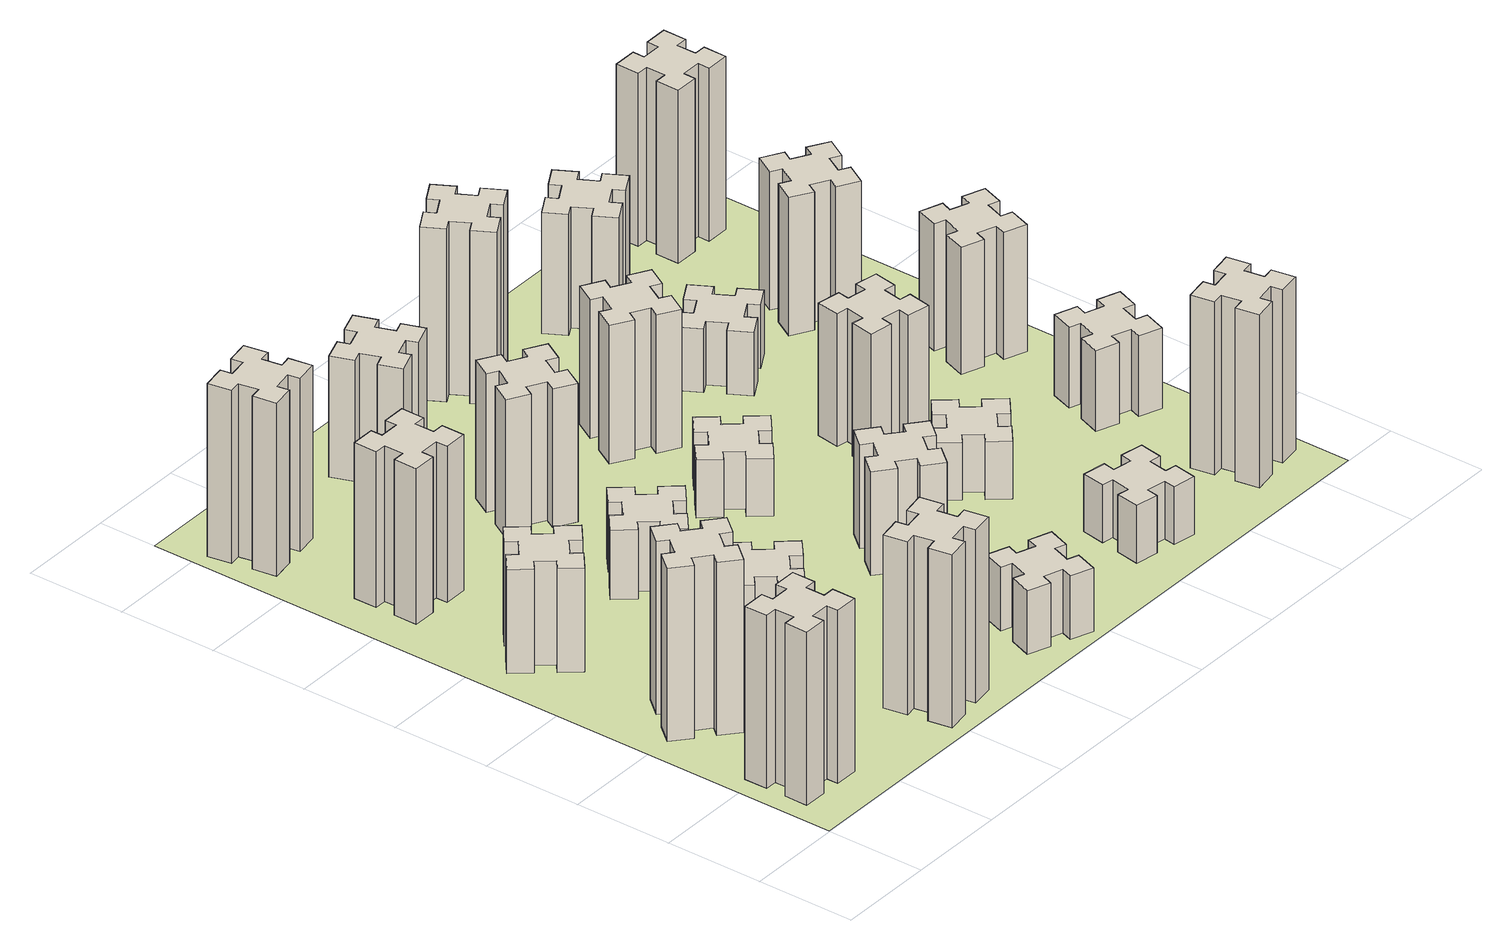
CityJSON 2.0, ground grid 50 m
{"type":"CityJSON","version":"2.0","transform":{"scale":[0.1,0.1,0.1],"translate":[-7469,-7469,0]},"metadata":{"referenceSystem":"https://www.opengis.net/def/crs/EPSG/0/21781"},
"CityObjects":{
"building1":{"type":"Building","attributes":{"class":"1000","function":"1000","usage":"1000","yearOfConstruction":2016,"roofType":"1000","measuredHeight":90,"storeysAboveGround":30,"storeysBelowGround":0},"geometry":[{"type":"Solid","lod":"1","boundaries":[[[[0,1,2,3,4,5,6,7,8,9,10,11,12,13,14,15,16,17,18,19]],[[17,16,20,21]],[[16,15,22,20]],[[15,14,23,22]],[[14,13,24,23]],[[13,12,25,24]],[[12,11,26,25]],[[11,10,27,26]],[[10,9,28,27]],[[9,8,29,28]],[[8,7,30,29]],[[7,6,31,30]],[[6,5,32,31]],[[5,4,33,32]],[[4,3,34,33]],[[3,2,35,34]],[[2,1,36,35]],[[1,0,37,36]],[[0,19,38,37]],[[19,18,39,38]],[[18,17,21,39]],[[24,25,26,27,28,29,30,31,32,33,34,35,36,37,38,39,21,20,22,23]]]]}]},
"building2":{"type":"Building","attributes":{"class":"1000","function":"1000","usage":"1000","yearOfConstruction":2016,"roofType":"1000","measuredHeight":90,"storeysAboveGround":30,"storeysBelowGround":0},"geometry":[{"type":"Solid","lod":"1","boundaries":[[[[40,41,42,43,44,45,46,47,48,49,50,51,52,53,54,55,56,57,58,59]],[[57,56,60,61]],[[56,55,62,60]],[[55,54,63,62]],[[54,53,64,63]],[[53,52,65,64]],[[52,51,66,65]],[[51,50,67,66]],[[50,49,68,67]],[[49,48,69,68]],[[48,47,70,69]],[[47,46,71,70]],[[46,45,72,71]],[[45,44,73,72]],[[44,43,74,73]],[[43,42,75,74]],[[42,41,76,75]],[[41,40,77,76]],[[40,59,78,77]],[[59,58,79,78]],[[58,57,61,79]],[[64,65,66,67,68,69,70,71,72,73,74,75,76,77,78,79,61,60,62,63]]]]}]},
"building3":{"type":"Building","attributes":{"class":"1000","function":"1000","usage":"1000","yearOfConstruction":2016,"roofType":"1000","measuredHeight":54,"storeysAboveGround":30,"storeysBelowGround":0},"geometry":[{"type":"Solid","lod":"1","boundaries":[[[[80,81,82,83,84,85,86,87,88,89,90,91,92,93,94,95,96,97,98,99]],[[97,96,100,101]],[[96,95,102,100]],[[95,94,103,102]],[[94,93,104,103]],[[93,92,105,104]],[[92,91,106,105]],[[91,90,107,106]],[[90,89,108,107]],[[89,88,109,108]],[[88,87,110,109]],[[87,86,111,110]],[[86,85,112,111]],[[85,84,113,112]],[[84,83,114,113]],[[83,82,115,114]],[[82,81,116,115]],[[81,80,117,116]],[[80,99,118,117]],[[99,98,119,118]],[[98,97,101,119]],[[104,105,106,107,108,109,110,111,112,113,114,115,116,117,118,119,101,100,102,103]]]]}]},
"building4":{"type":"Building","attributes":{"class":"1000","function":"1000","usage":"1000","yearOfConstruction":2016,"roofType":"1000","measuredHeight":81,"storeysAboveGround":30,"storeysBelowGround":0},"geometry":[{"type":"Solid","lod":"1","boundaries":[[[[120,121,122,123,124,125,126,127,128,129,130,131,132,133,134,135,136,137,138,139]],[[137,136,140,141]],[[136,135,142,140]],[[135,134,143,142]],[[134,133,144,143]],[[133,132,145,144]],[[132,131,146,145]],[[131,130,147,146]],[[130,129,148,147]],[[129,128,149,148]],[[128,127,150,149]],[[127,126,151,150]],[[126,125,152,151]],[[125,124,153,152]],[[124,123,154,153]],[[123,122,155,154]],[[122,121,156,155]],[[121,120,157,156]],[[120,139,158,157]],[[139,138,159,158]],[[138,137,141,159]],[[144,145,146,147,148,149,150,151,152,153,154,155,156,157,158,159,141,140,142,143]]]]}]},
"building5":{"type":"Building","attributes":{"class":"1000","function":"1000","usage":"1000","yearOfConstruction":2016,"roofType":"1000","measuredHeight":90,"storeysAboveGround":30,"storeysBelowGround":0},"geometry":[{"type":"Solid","lod":"1","boundaries":[[[[160,161,162,163,164,165,166,167,168,169,170,171,172,173,174,175,176,177,178,179]],[[177,176,180,181]],[[176,175,182,180]],[[175,174,183,182]],[[174,173,184,183]],[[173,172,185,184]],[[172,171,186,185]],[[171,170,187,186]],[[170,169,188,187]],[[169,168,189,188]],[[168,167,190,189]],[[167,166,191,190]],[[166,165,192,191]],[[165,164,193,192]],[[164,163,194,193]],[[163,162,195,194]],[[162,161,196,195]],[[161,160,197,196]],[[160,179,198,197]],[[179,178,199,198]],[[178,177,181,199]],[[184,185,186,187,188,189,190,191,192,193,194,195,196,197,198,199,181,180,182,183]]]]}]},
"building6":{"type":"Building","attributes":{"class":"1000","function":"1000","usage":"1000","yearOfConstruction":2016,"roofType":"1000","measuredHeight":90,"storeysAboveGround":30,"storeysBelowGround":0},"geometry":[{"type":"Solid","lod":"1","boundaries":[[[[200,201,202,203,204,205,206,207,208,209,210,211,212,213,214,215,216,217,218,219]],[[217,216,220,221]],[[216,215,222,220]],[[215,214,223,222]],[[214,213,224,223]],[[213,212,225,224]],[[212,211,226,225]],[[211,210,227,226]],[[210,209,228,227]],[[209,208,229,228]],[[208,207,230,229]],[[207,206,231,230]],[[206,205,232,231]],[[205,204,233,232]],[[204,203,234,233]],[[203,202,235,234]],[[202,201,236,235]],[[201,200,237,236]],[[200,219,238,237]],[[219,218,239,238]],[[218,217,221,239]],[[224,225,226,227,228,229,230,231,232,233,234,235,236,237,238,239,221,220,222,223]]]]}]},
"building7":{"type":"Building","attributes":{"class":"1000","function":"1000","usage":"1000","yearOfConstruction":2016,"roofType":"1000","measuredHeight":33,"storeysAboveGround":30,"storeysBelowGround":0},"geometry":[{"type":"Solid","lod":"1","boundaries":[[[[240,241,242,243,244,245,246,247,248,249,250,251,252,253,254,255,256,257,258,259]],[[257,256,260,261]],[[256,255,262,260]],[[255,254,263,262]],[[254,253,264,263]],[[253,252,265,264]],[[252,251,266,265]],[[251,250,267,266]],[[250,249,268,267]],[[249,248,269,268]],[[248,247,270,269]],[[247,246,271,270]],[[246,245,272,271]],[[245,244,273,272]],[[244,243,274,273]],[[243,242,275,274]],[[242,241,276,275]],[[241,240,277,276]],[[240,259,278,277]],[[259,258,279,278]],[[258,257,261,279]],[[264,265,266,267,268,269,270,271,272,273,274,275,276,277,278,279,261,260,262,263]]]]}]},
"building8":{"type":"Building","attributes":{"class":"1000","function":"1000","usage":"1000","yearOfConstruction":2016,"roofType":"1000","measuredHeight":36,"storeysAboveGround":30,"storeysBelowGround":0},"geometry":[{"type":"Solid","lod":"1","boundaries":[[[[280,281,282,283,284,285,286,287,288,289,290,291,292,293,294,295,296,297,298,299]],[[297,296,300,301]],[[296,295,302,300]],[[295,294,303,302]],[[294,293,304,303]],[[293,292,305,304]],[[292,291,306,305]],[[291,290,307,306]],[[290,289,308,307]],[[289,288,309,308]],[[288,287,310,309]],[[287,286,311,310]],[[286,285,312,311]],[[285,284,313,312]],[[284,283,314,313]],[[283,282,315,314]],[[282,281,316,315]],[[281,280,317,316]],[[280,299,318,317]],[[299,298,319,318]],[[298,297,301,319]],[[304,305,306,307,308,309,310,311,312,313,314,315,316,317,318,319,301,300,302,303]]]]}]},
"building9":{"type":"Building","attributes":{"class":"1000","function":"1000","usage":"1000","yearOfConstruction":2016,"roofType":"1000","measuredHeight":33,"storeysAboveGround":30,"storeysBelowGround":0},"geometry":[{"type":"Solid","lod":"1","boundaries":[[[[320,321,322,323,324,325,326,327,328,329,330,331,332,333,334,335,336,337,338,339]],[[337,336,340,341]],[[336,335,342,340]],[[335,334,343,342]],[[334,333,344,343]],[[333,332,345,344]],[[332,331,346,345]],[[331,330,347,346]],[[330,329,348,347]],[[329,328,349,348]],[[328,327,350,349]],[[327,326,351,350]],[[326,325,352,351]],[[325,324,353,352]],[[324,323,354,353]],[[323,322,355,354]],[[322,321,356,355]],[[321,320,357,356]],[[320,339,358,357]],[[339,338,359,358]],[[338,337,341,359]],[[344,345,346,347,348,349,350,351,352,353,354,355,356,357,358,359,341,340,342,343]]]]}]},
"building10":{"type":"Building","attributes":{"class":"1000","function":"1000","usage":"1000","yearOfConstruction":2016,"roofType":"1000","measuredHeight":72,"storeysAboveGround":30,"storeysBelowGround":0},"geometry":[{"type":"Solid","lod":"1","boundaries":[[[[360,361,362,363,364,365,366,367,368,369,370,371,372,373,374,375,376,377,378,379]],[[377,376,380,381]],[[376,375,382,380]],[[375,374,383,382]],[[374,373,384,383]],[[373,372,385,384]],[[372,371,386,385]],[[371,370,387,386]],[[370,369,388,387]],[[369,368,389,388]],[[368,367,390,389]],[[367,366,391,390]],[[366,365,392,391]],[[365,364,393,392]],[[364,363,394,393]],[[363,362,395,394]],[[362,361,396,395]],[[361,360,397,396]],[[360,379,398,397]],[[379,378,399,398]],[[378,377,381,399]],[[384,385,386,387,388,389,390,391,392,393,394,395,396,397,398,399,381,380,382,383]]]]}]},
"building11":{"type":"Building","attributes":{"class":"1000","function":"1000","usage":"1000","yearOfConstruction":2016,"roofType":"1000","measuredHeight":63,"storeysAboveGround":30,"storeysBelowGround":0},"geometry":[{"type":"Solid","lod":"1","boundaries":[[[[400,401,402,403,404,405,406,407,408,409,410,411,412,413,414,415,416,417,418,419]],[[417,416,420,421]],[[416,415,422,420]],[[415,414,423,422]],[[414,413,424,423]],[[413,412,425,424]],[[412,411,426,425]],[[411,410,427,426]],[[410,409,428,427]],[[409,408,429,428]],[[408,407,430,429]],[[407,406,431,430]],[[406,405,432,431]],[[405,404,433,432]],[[404,403,434,433]],[[403,402,435,434]],[[402,401,436,435]],[[401,400,437,436]],[[400,419,438,437]],[[419,418,439,438]],[[418,417,421,439]],[[424,425,426,427,428,429,430,431,432,433,434,435,436,437,438,439,421,420,422,423]]]]}]},
"building12":{"type":"Building","attributes":{"class":"1000","function":"1000","usage":"1000","yearOfConstruction":2016,"roofType":"1000","measuredHeight":54,"storeysAboveGround":30,"storeysBelowGround":0},"geometry":[{"type":"Solid","lod":"1","boundaries":[[[[440,441,442,443,444,445,446,447,448,449,450,451,452,453,454,455,456,457,458,459]],[[457,456,460,461]],[[456,455,462,460]],[[455,454,463,462]],[[454,453,464,463]],[[453,452,465,464]],[[452,451,466,465]],[[451,450,467,466]],[[450,449,468,467]],[[449,448,469,468]],[[448,447,470,469]],[[447,446,471,470]],[[446,445,472,471]],[[445,444,473,472]],[[444,443,474,473]],[[443,442,475,474]],[[442,441,476,475]],[[441,440,477,476]],[[440,459,478,477]],[[459,458,479,478]],[[458,457,461,479]],[[464,465,466,467,468,469,470,471,472,473,474,475,476,477,478,479,461,460,462,463]]]]}]},
"building13":{"type":"Building","attributes":{"class":"1000","function":"1000","usage":"1000","yearOfConstruction":2016,"roofType":"1000","measuredHeight":30,"storeysAboveGround":30,"storeysBelowGround":0},"geometry":[{"type":"Solid","lod":"1","boundaries":[[[[480,481,482,483,484,485,486,487,488,489,490,491,492,493,494,495,496,497,498,499]],[[497,496,500,501]],[[496,495,502,500]],[[495,494,503,502]],[[494,493,504,503]],[[493,492,505,504]],[[492,491,506,505]],[[491,490,507,506]],[[490,489,508,507]],[[489,488,509,508]],[[488,487,510,509]],[[487,486,511,510]],[[486,485,512,511]],[[485,484,513,512]],[[484,483,514,513]],[[483,482,515,514]],[[482,481,516,515]],[[481,480,517,516]],[[480,499,518,517]],[[499,498,519,518]],[[498,497,501,519]],[[504,505,506,507,508,509,510,511,512,513,514,515,516,517,518,519,501,500,502,503]]]]}]},
"building14":{"type":"Building","attributes":{"class":"1000","function":"1000","usage":"1000","yearOfConstruction":2016,"roofType":"1000","measuredHeight":72,"storeysAboveGround":30,"storeysBelowGround":0},"geometry":[{"type":"Solid","lod":"1","boundaries":[[[[520,521,522,523,524,525,526,527,528,529,530,531,532,533,534,535,536,537,538,539]],[[537,536,540,541]],[[536,535,542,540]],[[535,534,543,542]],[[534,533,544,543]],[[533,532,545,544]],[[532,531,546,545]],[[531,530,547,546]],[[530,529,548,547]],[[529,528,549,548]],[[528,527,550,549]],[[527,526,551,550]],[[526,525,552,551]],[[525,524,553,552]],[[524,523,554,553]],[[523,522,555,554]],[[522,521,556,555]],[[521,520,557,556]],[[520,539,558,557]],[[539,538,559,558]],[[538,537,541,559]],[[544,545,546,547,548,549,550,551,552,553,554,555,556,557,558,559,541,540,542,543]]]]}]},
"building15":{"type":"Building","attributes":{"class":"1000","function":"1000","usage":"1000","yearOfConstruction":2016,"roofType":"1000","measuredHeight":30,"storeysAboveGround":30,"storeysBelowGround":0},"geometry":[{"type":"Solid","lod":"1","boundaries":[[[[560,561,562,563,564,565,566,567,568,569,570,571,572,573,574,575,576,577,578,579]],[[577,576,580,581]],[[576,575,582,580]],[[575,574,583,582]],[[574,573,584,583]],[[573,572,585,584]],[[572,571,586,585]],[[571,570,587,586]],[[570,569,588,587]],[[569,568,589,588]],[[568,567,590,589]],[[567,566,591,590]],[[566,565,592,591]],[[565,564,593,592]],[[564,563,594,593]],[[563,562,595,594]],[[562,561,596,595]],[[561,560,597,596]],[[560,579,598,597]],[[579,578,599,598]],[[578,577,581,599]],[[584,585,586,587,588,589,590,591,592,593,594,595,596,597,598,599,581,580,582,583]]]]}]},
"building16":{"type":"Building","attributes":{"class":"1000","function":"1000","usage":"1000","yearOfConstruction":2016,"roofType":"1000","measuredHeight":90,"storeysAboveGround":30,"storeysBelowGround":0},"geometry":[{"type":"Solid","lod":"1","boundaries":[[[[600,601,602,603,604,605,606,607,608,609,610,611,612,613,614,615,616,617,618,619]],[[617,616,620,621]],[[616,615,622,620]],[[615,614,623,622]],[[614,613,624,623]],[[613,612,625,624]],[[612,611,626,625]],[[611,610,627,626]],[[610,609,628,627]],[[609,608,629,628]],[[608,607,630,629]],[[607,606,631,630]],[[606,605,632,631]],[[605,604,633,632]],[[604,603,634,633]],[[603,602,635,634]],[[602,601,636,635]],[[601,600,637,636]],[[600,619,638,637]],[[619,618,639,638]],[[618,617,621,639]],[[624,625,626,627,628,629,630,631,632,633,634,635,636,637,638,639,621,620,622,623]]]]}]},
"building17":{"type":"Building","attributes":{"class":"1000","function":"1000","usage":"1000","yearOfConstruction":2016,"roofType":"1000","measuredHeight":30,"storeysAboveGround":30,"storeysBelowGround":0},"geometry":[{"type":"Solid","lod":"1","boundaries":[[[[640,641,642,643,644,645,646,647,648,649,650,651,652,653,654,655,656,657,658,659]],[[657,656,660,661]],[[656,655,662,660]],[[655,654,663,662]],[[654,653,664,663]],[[653,652,665,664]],[[652,651,666,665]],[[651,650,667,666]],[[650,649,668,667]],[[649,648,669,668]],[[648,647,670,669]],[[647,646,671,670]],[[646,645,672,671]],[[645,644,673,672]],[[644,643,674,673]],[[643,642,675,674]],[[642,641,676,675]],[[641,640,677,676]],[[640,659,678,677]],[[659,658,679,678]],[[658,657,661,679]],[[664,665,666,667,668,669,670,671,672,673,674,675,676,677,678,679,661,660,662,663]]]]}]},
"building18":{"type":"Building","attributes":{"class":"1000","function":"1000","usage":"1000","yearOfConstruction":2016,"roofType":"1000","measuredHeight":69,"storeysAboveGround":30,"storeysBelowGround":0},"geometry":[{"type":"Solid","lod":"1","boundaries":[[[[680,681,682,683,684,685,686,687,688,689,690,691,692,693,694,695,696,697,698,699]],[[697,696,700,701]],[[696,695,702,700]],[[695,694,703,702]],[[694,693,704,703]],[[693,692,705,704]],[[692,691,706,705]],[[691,690,707,706]],[[690,689,708,707]],[[689,688,709,708]],[[688,687,710,709]],[[687,686,711,710]],[[686,685,712,711]],[[685,684,713,712]],[[684,683,714,713]],[[683,682,715,714]],[[682,681,716,715]],[[681,680,717,716]],[[680,699,718,717]],[[699,698,719,718]],[[698,697,701,719]],[[704,705,706,707,708,709,710,711,712,713,714,715,716,717,718,719,701,700,702,703]]]]}]},
"building19":{"type":"Building","attributes":{"class":"1000","function":"1000","usage":"1000","yearOfConstruction":2016,"roofType":"1000","measuredHeight":33,"storeysAboveGround":30,"storeysBelowGround":0},"geometry":[{"type":"Solid","lod":"1","boundaries":[[[[720,721,722,723,724,725,726,727,728,729,730,731,732,733,734,735,736,737,738,739]],[[737,736,740,741]],[[736,735,742,740]],[[735,734,743,742]],[[734,733,744,743]],[[733,732,745,744]],[[732,731,746,745]],[[731,730,747,746]],[[730,729,748,747]],[[729,728,749,748]],[[728,727,750,749]],[[727,726,751,750]],[[726,725,752,751]],[[725,724,753,752]],[[724,723,754,753]],[[723,722,755,754]],[[722,721,756,755]],[[721,720,757,756]],[[720,739,758,757]],[[739,738,759,758]],[[738,737,741,759]],[[744,745,746,747,748,749,750,751,752,753,754,755,756,757,758,759,741,740,742,743]]]]}]},
"building20":{"type":"Building","attributes":{"class":"1000","function":"1000","usage":"1000","yearOfConstruction":2016,"roofType":"1000","measuredHeight":90,"storeysAboveGround":30,"storeysBelowGround":0},"geometry":[{"type":"Solid","lod":"1","boundaries":[[[[760,761,762,763,764,765,766,767,768,769,770,771,772,773,774,775,776,777,778,779]],[[777,776,780,781]],[[776,775,782,780]],[[775,774,783,782]],[[774,773,784,783]],[[773,772,785,784]],[[772,771,786,785]],[[771,770,787,786]],[[770,769,788,787]],[[769,768,789,788]],[[768,767,790,789]],[[767,766,791,790]],[[766,765,792,791]],[[765,764,793,792]],[[764,763,794,793]],[[763,762,795,794]],[[762,761,796,795]],[[761,760,797,796]],[[760,779,798,797]],[[779,778,799,798]],[[778,777,781,799]],[[784,785,786,787,788,789,790,791,792,793,794,795,796,797,798,799,781,780,782,783]]]]}]},
"building21":{"type":"Building","attributes":{"class":"1000","function":"1000","usage":"1000","yearOfConstruction":2016,"roofType":"1000","measuredHeight":63,"storeysAboveGround":30,"storeysBelowGround":0},"geometry":[{"type":"Solid","lod":"1","boundaries":[[[[800,801,802,803,804,805,806,807,808,809,810,811,812,813,814,815,816,817,818,819]],[[817,816,820,821]],[[816,815,822,820]],[[815,814,823,822]],[[814,813,824,823]],[[813,812,825,824]],[[812,811,826,825]],[[811,810,827,826]],[[810,809,828,827]],[[809,808,829,828]],[[808,807,830,829]],[[807,806,831,830]],[[806,805,832,831]],[[805,804,833,832]],[[804,803,834,833]],[[803,802,835,834]],[[802,801,836,835]],[[801,800,837,836]],[[800,819,838,837]],[[819,818,839,838]],[[818,817,821,839]],[[824,825,826,827,828,829,830,831,832,833,834,835,836,837,838,839,821,820,822,823]]]]}]},
"building22":{"type":"Building","attributes":{"class":"1000","function":"1000","usage":"1000","yearOfConstruction":2016,"roofType":"1000","measuredHeight":42,"storeysAboveGround":30,"storeysBelowGround":0},"geometry":[{"type":"Solid","lod":"1","boundaries":[[[[840,841,842,843,844,845,846,847,848,849,850,851,852,853,854,855,856,857,858,859]],[[857,856,860,861]],[[856,855,862,860]],[[855,854,863,862]],[[854,853,864,863]],[[853,852,865,864]],[[852,851,866,865]],[[851,850,867,866]],[[850,849,868,867]],[[849,848,869,868]],[[848,847,870,869]],[[847,846,871,870]],[[846,845,872,871]],[[845,844,873,872]],[[844,843,874,873]],[[843,842,875,874]],[[842,841,876,875]],[[841,840,877,876]],[[840,859,878,877]],[[859,858,879,878]],[[858,857,861,879]],[[864,865,866,867,868,869,870,871,872,873,874,875,876,877,878,879,861,860,862,863]]]]}]},
"building23":{"type":"Building","attributes":{"class":"1000","function":"1000","usage":"1000","yearOfConstruction":2016,"roofType":"1000","measuredHeight":66,"storeysAboveGround":30,"storeysBelowGround":0},"geometry":[{"type":"Solid","lod":"1","boundaries":[[[[880,881,882,883,884,885,886,887,888,889,890,891,892,893,894,895,896,897,898,899]],[[897,896,900,901]],[[896,895,902,900]],[[895,894,903,902]],[[894,893,904,903]],[[893,892,905,904]],[[892,891,906,905]],[[891,890,907,906]],[[890,889,908,907]],[[889,888,909,908]],[[888,887,910,909]],[[887,886,911,910]],[[886,885,912,911]],[[885,884,913,912]],[[884,883,914,913]],[[883,882,915,914]],[[882,881,916,915]],[[881,880,917,916]],[[880,899,918,917]],[[899,898,919,918]],[[898,897,901,919]],[[904,905,906,907,908,909,910,911,912,913,914,915,916,917,918,919,901,900,902,903]]]]}]},
"building24":{"type":"Building","attributes":{"class":"1000","function":"1000","usage":"1000","yearOfConstruction":2016,"roofType":"1000","measuredHeight":72,"storeysAboveGround":30,"storeysBelowGround":0},"geometry":[{"type":"Solid","lod":"1","boundaries":[[[[920,921,922,923,924,925,926,927,928,929,930,931,932,933,934,935,936,937,938,939]],[[937,936,940,941]],[[936,935,942,940]],[[935,934,943,942]],[[934,933,944,943]],[[933,932,945,944]],[[932,931,946,945]],[[931,930,947,946]],[[930,929,948,947]],[[929,928,949,948]],[[928,927,950,949]],[[927,926,951,950]],[[926,925,952,951]],[[925,924,953,952]],[[924,923,954,953]],[[923,922,955,954]],[[922,921,956,955]],[[921,920,957,956]],[[920,939,958,957]],[[939,938,959,958]],[[938,937,941,959]],[[944,945,946,947,948,949,950,951,952,953,954,955,956,957,958,959,941,940,942,943]]]]}]},
"building25":{"type":"Building","attributes":{"class":"1000","function":"1000","usage":"1000","yearOfConstruction":2016,"roofType":"1000","measuredHeight":90,"storeysAboveGround":30,"storeysBelowGround":0},"geometry":[{"type":"Solid","lod":"1","boundaries":[[[[960,961,962,963,964,965,966,967,968,969,970,971,972,973,974,975,976,977,978,979]],[[977,976,980,981]],[[976,975,982,980]],[[975,974,983,982]],[[974,973,984,983]],[[973,972,985,984]],[[972,971,986,985]],[[971,970,987,986]],[[970,969,988,987]],[[969,968,989,988]],[[968,967,990,989]],[[967,966,991,990]],[[966,965,992,991]],[[965,964,993,992]],[[964,963,994,993]],[[963,962,995,994]],[[962,961,996,995]],[[961,960,997,996]],[[960,979,998,997]],[[979,978,999,998]],[[978,977,981,999]],[[984,985,986,987,988,989,990,991,992,993,994,995,996,997,998,999,981,980,982,983]]]]}]},
"landuse1":{"type":"LandUse","attributes":{"name":"plot1","function":"1010"},"geometry":[{"type":"MultiSurface","lod":"1","boundaries":[[[1000,1001,1002,1003]]]}]}
},
"vertices":[
[165,425,0],[165,325,0],[105,325,0],[105,205,0],[225,205,0],[225,265,0],[325,265,0],[325,205,0],[445,205,0],[445,325,0],[385,325,0],[385,425,0],[445,425,0],[445,545,0],[325,545,0],[325,485,0],[225,485,0],[225,545,0],[105,545,0],[105,425,0],[225,485,900],[225,545,900],[325,485,900],[325,545,900],[445,545,900],[445,425,900],[385,425,900],[385,325,900],[445,325,900],[445,205,900],[325,205,900],[325,265,900],[225,265,900],[225,205,900],[105,205,900],[105,325,900],[165,325,900],[165,425,900],[105,425,900],[105,545,900],
[484,1067,0],[408,1132,0],[446,1178,0],[354,1255,0],[277,1163,0],[323,1124,0],[259,1048,0],[213,1086,0],[136,994,0],[228,917,0],[266,963,0],[343,899,0],[304,853,0],[396,776,0],[473,868,0],[427,906,0],[492,983,0],[538,944,0],[615,1036,0],[523,1113,0],[492,983,900],[538,944,900],[427,906,900],[473,868,900],[396,776,900],[304,853,900],[343,899,900],[266,963,900],[228,917,900],[136,994,900],[213,1086,900],[259,1048,900],[323,1124,900],[277,1163,900],[354,1255,900],[446,1178,900],[408,1132,900],[484,1067,900],[523,1113,900],[615,1036,900],
[492,1888,0],[427,1964,0],[473,2003,0],[396,2095,0],[304,2018,0],[343,1972,0],[266,1907,0],[228,1953,0],[136,1876,0],[213,1784,0],[259,1823,0],[323,1746,0],[277,1708,0],[354,1616,0],[446,1693,0],[408,1739,0],[484,1803,0],[523,1757,0],[615,1834,0],[538,1926,0],[484,1803,540],[523,1757,540],[408,1739,540],[446,1693,540],[354,1616,540],[277,1708,540],[323,1746,540],[259,1823,540],[213,1784,540],[136,1876,540],[228,1953,540],[266,1907,540],[343,1972,540],[304,2018,540],[396,2095,540],[473,2003,540],[427,1964,540],[492,1888,540],[538,1926,540],[615,1834,540],
[485,2545,0],[485,2645,0],[545,2645,0],[545,2765,0],[425,2765,0],[425,2705,0],[325,2705,0],[325,2765,0],[205,2765,0],[205,2645,0],[265,2645,0],[265,2545,0],[205,2545,0],[205,2425,0],[325,2425,0],[325,2485,0],[425,2485,0],[425,2425,0],[545,2425,0],[545,2545,0],[425,2485,810],[425,2425,810],[325,2485,810],[325,2425,810],[205,2425,810],[205,2545,810],[265,2545,810],[265,2645,810],[205,2645,810],[205,2765,810],[325,2765,810],[325,2705,810],[425,2705,810],[425,2765,810],[545,2765,810],[545,2645,810],[485,2645,810],[485,2545,810],[545,2545,810],[545,2425,810],
[1085,158,0],[1184,176,0],[1194,117,0],[1312,137,0],[1291,256,0],[1232,245,0],[1215,344,0],[1274,354,0],[1253,472,0],[1135,451,0],[1145,392,0],[1047,375,0],[1037,434,0],[918,413,0],[939,295,0],[998,305,0],[1016,207,0],[957,197,0],[977,78,0],[1096,99,0],[1016,207,900],[957,197,900],[998,305,900],[939,295,900],[918,413,900],[1037,434,900],[1047,375,900],[1145,392,900],[1135,451,900],[1253,472,900],[1274,354,900],[1215,344,900],[1232,245,900],[1291,256,900],[1312,137,900],[1194,117,900],[1184,176,900],[1085,158,900],[1096,99,900],[977,78,900],
[158,3365,0],[176,3267,0],[117,3257,0],[137,3138,0],[256,3159,0],[245,3218,0],[344,3236,0],[354,3177,0],[472,3197,0],[451,3316,0],[392,3305,0],[375,3404,0],[434,3414,0],[413,3532,0],[295,3511,0],[305,3452,0],[207,3435,0],[197,3494,0],[78,3473,0],[99,3355,0],[207,3435,900],[197,3494,900],[305,3452,900],[295,3511,900],[413,3532,900],[434,3414,900],[375,3404,900],[392,3305,900],[451,3316,900],[472,3197,900],[354,3177,900],[344,3236,900],[245,3218,900],[256,3159,900],[137,3138,900],[117,3257,900],[176,3267,900],[158,3365,900],[99,3355,900],[78,3473,900],
[1083,1332,0],[1006,1267,0],[968,1313,0],[876,1236,0],[953,1144,0],[999,1183,0],[1063,1106,0],[1017,1068,0],[1094,976,0],[1186,1053,0],[1148,1099,0],[1224,1163,0],[1263,1117,0],[1355,1194,0],[1278,1286,0],[1232,1248,0],[1167,1324,0],[1213,1363,0],[1136,1455,0],[1044,1378,0],[1167,1324,330],[1213,1363,330],[1232,1248,330],[1278,1286,330],[1355,1194,330],[1263,1117,330],[1224,1163,330],[1148,1099,330],[1186,1053,330],[1094,976,330],[1017,1068,330],[1063,1106,330],[999,1183,330],[953,1144,330],[876,1236,330],[968,1313,330],[1006,1267,330],[1083,1332,330],[1044,1378,330],[1136,1455,330],
[1083,1972,0],[1006,1907,0],[968,1953,0],[876,1876,0],[953,1784,0],[999,1823,0],[1063,1746,0],[1017,1708,0],[1094,1616,0],[1186,1693,0],[1148,1739,0],[1224,1803,0],[1263,1757,0],[1355,1834,0],[1278,1926,0],[1232,1888,0],[1167,1964,0],[1213,2003,0],[1136,2095,0],[1044,2018,0],[1167,1964,360],[1213,2003,360],[1232,1888,360],[1278,1926,360],[1355,1834,360],[1263,1757,360],[1224,1803,360],[1148,1739,360],[1186,1693,360],[1094,1616,360],[1017,1708,360],[1063,1746,360],[999,1823,360],[953,1784,360],[876,1876,360],[968,1953,360],[1006,1907,360],[1083,1972,360],[1044,2018,360],[1136,2095,360],
[1769,360,0],[1735,266,0],[1679,287,0],[1637,174,0],[1750,133,0],[1771,189,0],[1865,155,0],[1844,99,0],[1957,57,0],[1998,170,0],[1942,191,0],[1976,285,0],[2032,264,0],[2073,377,0],[1960,418,0],[1940,362,0],[1846,396,0],[1867,452,0],[1754,493,0],[1713,380,0],[1846,396,330],[1867,452,330],[1940,362,330],[1960,418,330],[2073,377,330],[2032,264,330],[1976,285,330],[1942,191,330],[1998,170,330],[1957,57,330],[1844,99,330],[1865,155,330],[1771,189,330],[1750,133,330],[1637,174,330],[1679,287,330],[1735,266,330],[1769,360,330],[1713,380,330],[1754,493,330],
[1117,2525,0],[1204,2475,0],[1174,2423,0],[1278,2363,0],[1338,2467,0],[1286,2497,0],[1336,2584,0],[1388,2554,0],[1448,2658,0],[1344,2718,0],[1314,2666,0],[1227,2716,0],[1257,2768,0],[1153,2828,0],[1093,2724,0],[1145,2694,0],[1095,2607,0],[1043,2637,0],[983,2533,0],[1087,2473,0],[1095,2607,720],[1043,2637,720],[1145,2694,720],[1093,2724,720],[1153,2828,720],[1257,2768,720],[1227,2716,720],[1314,2666,720],[1344,2718,720],[1448,2658,720],[1388,2554,720],[1336,2584,720],[1286,2497,720],[1338,2467,720],[1278,2363,720],[1174,2423,720],[1204,2475,720],[1117,2525,720],[1087,2473,720],[983,2533,720],
[1125,3456,0],[1031,3422,0],[1010,3478,0],[897,3437,0],[939,3324,0],[995,3345,0],[1029,3251,0],[973,3230,0],[1014,3117,0],[1127,3159,0],[1106,3215,0],[1200,3249,0],[1220,3193,0],[1333,3234,0],[1292,3347,0],[1236,3326,0],[1202,3420,0],[1258,3440,0],[1217,3553,0],[1104,3512,0],[1202,3420,630],[1258,3440,630],[1236,3326,630],[1292,3347,630],[1333,3234,630],[1220,3193,630],[1200,3249,630],[1106,3215,630],[1127,3159,630],[1014,3117,630],[973,3230,630],[1029,3251,630],[995,3345,630],[939,3324,630],[897,3437,630],[1010,3478,630],[1031,3422,630],[1125,3456,630],[1104,3512,630],[1217,3553,630],
[1846,1063,0],[1923,999,0],[1884,953,0],[1976,876,0],[2053,968,0],[2007,1006,0],[2072,1083,0],[2118,1044,0],[2195,1136,0],[2103,1213,0],[2064,1167,0],[1988,1232,0],[2026,1278,0],[1934,1355,0],[1857,1263,0],[1903,1224,0],[1839,1148,0],[1793,1186,0],[1716,1094,0],[1808,1017,0],[1839,1148,540],[1793,1186,540],[1903,1224,540],[1857,1263,540],[1934,1355,540],[2026,1278,540],[1988,1232,540],[2064,1167,540],[2103,1213,540],[2195,1136,540],[2118,1044,540],[2072,1083,540],[2007,1006,540],[2053,968,540],[1976,876,540],[1884,953,540],[1923,999,540],[1846,1063,540],[1808,1017,540],[1716,1094,540],
[1972,1988,0],[1907,2064,0],[1953,2103,0],[1876,2195,0],[1784,2118,0],[1823,2072,0],[1746,2007,0],[1708,2053,0],[1616,1976,0],[1693,1884,0],[1739,1923,0],[1803,1846,0],[1757,1808,0],[1834,1716,0],[1926,1793,0],[1888,1839,0],[1964,1903,0],[2003,1857,0],[2095,1934,0],[2018,2026,0],[1964,1903,300],[2003,1857,300],[1888,1839,300],[1926,1793,300],[1834,1716,300],[1757,1808,300],[1803,1846,300],[1739,1923,300],[1693,1884,300],[1616,1976,300],[1708,2053,300],[1746,2007,300],[1823,2072,300],[1784,2118,300],[1876,2195,300],[1953,2103,300],[1907,2064,300],[1972,1988,300],[2018,2026,300],[2095,1934,300],
[2026,2497,0],[2076,2584,0],[2128,2554,0],[2188,2658,0],[2084,2718,0],[2054,2666,0],[1967,2716,0],[1997,2768,0],[1893,2828,0],[1833,2724,0],[1885,2694,0],[1835,2607,0],[1783,2637,0],[1723,2533,0],[1827,2473,0],[1857,2525,0],[1944,2475,0],[1914,2423,0],[2018,2363,0],[2078,2467,0],[1944,2475,720],[1914,2423,720],[1857,2525,720],[1827,2473,720],[1723,2533,720],[1783,2637,720],[1835,2607,720],[1885,2694,720],[1833,2724,720],[1893,2828,720],[1997,2768,720],[1967,2716,720],[2054,2666,720],[2084,2718,720],[2188,2658,720],[2128,2554,720],[2076,2584,720],[2026,2497,720],[2078,2467,720],[2018,2363,720],
[2596,444,0],[2578,345,0],[2519,356,0],[2498,237,0],[2617,217,0],[2627,276,0],[2725,258,0],[2715,199,0],[2833,178,0],[2854,297,0],[2795,307,0],[2812,405,0],[2871,395,0],[2892,513,0],[2774,534,0],[2764,475,0],[2665,492,0],[2676,551,0],[2557,572,0],[2537,454,0],[2665,492,300],[2676,551,300],[2764,475,300],[2774,534,300],[2892,513,300],[2871,395,300],[2812,405,300],[2795,307,300],[2854,297,300],[2833,178,300],[2715,199,300],[2725,258,300],[2627,276,300],[2617,217,300],[2498,237,300],[2519,356,300],[2578,345,300],[2596,444,300],[2537,454,300],[2557,572,300],
[1844,3556,0],[1757,3506,0],[1727,3558,0],[1623,3498,0],[1683,3394,0],[1735,3424,0],[1785,3337,0],[1733,3307,0],[1793,3203,0],[1897,3263,0],[1867,3315,0],[1954,3365,0],[1984,3313,0],[2088,3373,0],[2028,3477,0],[1976,3447,0],[1926,3534,0],[1978,3564,0],[1918,3668,0],[1814,3608,0],[1926,3534,900],[1978,3564,900],[1976,3447,900],[2028,3477,900],[2088,3373,900],[1984,3313,900],[1954,3365,900],[1867,3315,900],[1897,3263,900],[1793,3203,900],[1733,3307,900],[1785,3337,900],[1735,3424,900],[1683,3394,900],[1623,3498,900],[1727,3558,900],[1757,3506,900],[1844,3556,900],[1814,3608,900],[1918,3668,900],
[2628,1099,0],[2704,1163,0],[2743,1117,0],[2835,1194,0],[2758,1286,0],[2712,1248,0],[2647,1324,0],[2693,1363,0],[2616,1455,0],[2524,1378,0],[2563,1332,0],[2486,1267,0],[2448,1313,0],[2356,1236,0],[2433,1144,0],[2479,1183,0],[2543,1106,0],[2497,1068,0],[2574,976,0],[2666,1053,0],[2543,1106,300],[2497,1068,300],[2479,1183,300],[2433,1144,300],[2356,1236,300],[2448,1313,300],[2486,1267,300],[2563,1332,300],[2524,1378,300],[2616,1455,300],[2693,1363,300],[2647,1324,300],[2712,1248,300],[2758,1286,300],[2835,1194,300],[2743,1117,300],[2704,1163,300],[2628,1099,300],[2666,1053,300],[2574,976,300],
[2527,1656,0],[2625,1638,0],[2615,1579,0],[2733,1558,0],[2754,1677,0],[2695,1687,0],[2712,1785,0],[2771,1775,0],[2792,1893,0],[2674,1914,0],[2664,1855,0],[2565,1872,0],[2576,1931,0],[2457,1952,0],[2437,1834,0],[2496,1824,0],[2478,1725,0],[2419,1736,0],[2398,1617,0],[2517,1597,0],[2478,1725,690],[2419,1736,690],[2496,1824,690],[2437,1834,690],[2457,1952,690],[2576,1931,690],[2565,1872,690],[2664,1855,690],[2674,1914,690],[2792,1893,690],[2771,1775,690],[2712,1785,690],[2695,1687,690],[2754,1677,690],[2733,1558,690],[2615,1579,690],[2625,1638,690],[2527,1656,690],[2517,1597,690],[2398,1617,690],
[2475,2584,0],[2525,2497,0],[2473,2467,0],[2533,2363,0],[2637,2423,0],[2607,2475,0],[2694,2525,0],[2724,2473,0],[2828,2533,0],[2768,2637,0],[2716,2607,0],[2666,2694,0],[2718,2724,0],[2658,2828,0],[2554,2768,0],[2584,2716,0],[2497,2666,0],[2467,2718,0],[2363,2658,0],[2423,2554,0],[2497,2666,330],[2467,2718,330],[2584,2716,330],[2554,2768,330],[2658,2828,330],[2718,2724,330],[2666,2694,330],[2716,2607,330],[2768,2637,330],[2828,2533,330],[2724,2473,330],[2694,2525,330],[2607,2475,330],[2637,2423,330],[2533,2363,330],[2473,2467,330],[2525,2497,330],[2475,2584,330],[2423,2554,330],[2363,2658,330],
[3465,492,0],[3367,475,0],[3357,534,0],[3238,513,0],[3259,395,0],[3318,405,0],[3336,307,0],[3277,297,0],[3297,178,0],[3416,199,0],[3405,258,0],[3504,276,0],[3514,217,0],[3632,237,0],[3611,356,0],[3552,345,0],[3535,444,0],[3594,454,0],[3573,572,0],[3455,551,0],[3535,444,900],[3594,454,900],[3552,345,900],[3611,356,900],[3632,237,900],[3514,217,900],[3504,276,900],[3405,258,900],[3416,199,900],[3297,178,900],[3277,297,900],[3336,307,900],[3318,405,900],[3259,395,900],[3238,513,900],[3357,534,900],[3367,475,900],[3465,492,900],[3455,551,900],[3573,572,900],
[2716,3347,0],[2666,3434,0],[2718,3464,0],[2658,3568,0],[2554,3508,0],[2584,3456,0],[2497,3406,0],[2467,3458,0],[2363,3398,0],[2423,3294,0],[2475,3324,0],[2525,3237,0],[2473,3207,0],[2533,3103,0],[2637,3163,0],[2607,3215,0],[2694,3265,0],[2724,3213,0],[2828,3273,0],[2768,3377,0],[2694,3265,630],[2724,3213,630],[2607,3215,630],[2637,3163,630],[2533,3103,630],[2473,3207,630],[2525,3237,630],[2475,3324,630],[2423,3294,630],[2363,3398,630],[2467,3458,630],[2497,3406,630],[2584,3456,630],[2554,3508,630],[2658,3568,630],[2718,3464,630],[2666,3434,630],[2716,3347,630],[2768,3377,630],[2828,3273,630],
[3351,1029,0],[3445,995,0],[3424,939,0],[3537,897,0],[3578,1010,0],[3522,1031,0],[3556,1125,0],[3612,1104,0],[3653,1217,0],[3540,1258,0],[3520,1202,0],[3426,1236,0],[3447,1292,0],[3334,1333,0],[3293,1220,0],[3349,1200,0],[3315,1106,0],[3259,1127,0],[3217,1014,0],[3330,973,0],[3315,1106,420],[3259,1127,420],[3349,1200,420],[3293,1220,420],[3334,1333,420],[3447,1292,420],[3426,1236,420],[3520,1202,420],[3540,1258,420],[3653,1217,420],[3612,1104,420],[3556,1125,420],[3522,1031,420],[3578,1010,420],[3537,897,420],[3424,939,420],[3445,995,420],[3351,1029,420],[3330,973,420],[3217,1014,420],
[3520,1942,0],[3426,1976,0],[3447,2032,0],[3334,2073,0],[3293,1960,0],[3349,1940,0],[3315,1846,0],[3259,1867,0],[3217,1754,0],[3330,1713,0],[3351,1769,0],[3445,1735,0],[3424,1679,0],[3537,1637,0],[3578,1750,0],[3522,1771,0],[3556,1865,0],[3612,1844,0],[3653,1957,0],[3540,1998,0],[3556,1865,660],[3612,1844,660],[3522,1771,660],[3578,1750,660],[3537,1637,660],[3424,1679,660],[3445,1735,660],[3351,1769,660],[3330,1713,660],[3217,1754,660],[3259,1867,660],[3315,1846,660],[3349,1940,660],[3293,1960,660],[3334,2073,660],[3447,2032,660],[3426,1976,660],[3520,1942,660],[3540,1998,660],[3653,1957,660],
[3137,2525,0],[3224,2475,0],[3194,2423,0],[3298,2363,0],[3358,2467,0],[3306,2497,0],[3356,2584,0],[3408,2554,0],[3468,2658,0],[3364,2718,0],[3334,2666,0],[3247,2716,0],[3277,2768,0],[3173,2828,0],[3113,2724,0],[3165,2694,0],[3115,2607,0],[3063,2637,0],[3003,2533,0],[3107,2473,0],[3115,2607,720],[3063,2637,720],[3165,2694,720],[3113,2724,720],[3173,2828,720],[3277,2768,720],[3247,2716,720],[3334,2666,720],[3364,2718,720],[3468,2658,720],[3408,2554,720],[3356,2584,720],[3306,2497,720],[3358,2467,720],[3298,2363,720],[3194,2423,720],[3224,2475,720],[3137,2525,720],[3107,2473,720],[3003,2533,720],
[3285,3325,0],[3385,3325,0],[3385,3265,0],[3505,3265,0],[3505,3385,0],[3445,3385,0],[3445,3485,0],[3505,3485,0],[3505,3605,0],[3385,3605,0],[3385,3545,0],[3285,3545,0],[3285,3605,0],[3165,3605,0],[3165,3485,0],[3225,3485,0],[3225,3385,0],[3165,3385,0],[3165,3265,0],[3285,3265,0],[3225,3385,900],[3165,3385,900],[3225,3485,900],[3165,3485,900],[3165,3605,900],[3285,3605,900],[3285,3545,900],[3385,3545,900],[3385,3605,900],[3505,3605,900],[3505,3485,900],[3445,3485,900],[3445,3385,900],[3505,3385,900],[3505,3265,900],[3385,3265,900],[3385,3325,900],[3285,3325,900],[3285,3265,900],[3165,3265,900],
[5,3705,0],[3705,3705,0],[3705,5,0],[5,5,0]
]}
